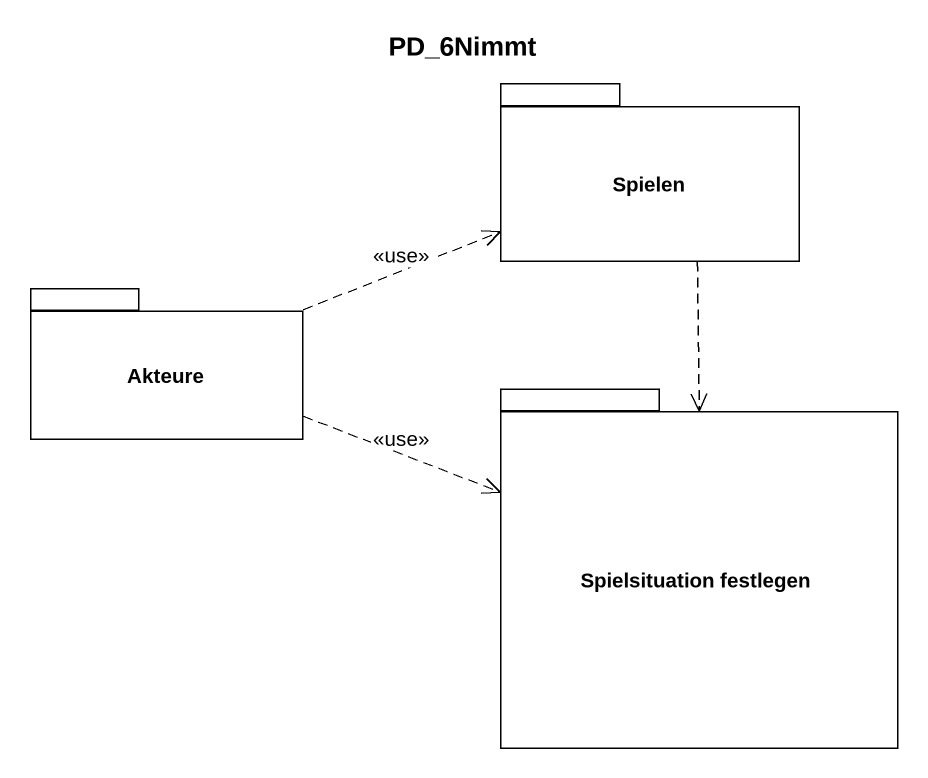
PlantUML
@startuml
title PD_6Nimmt
package Spielen {
}
package Akteure {
}
package "Spielsituation festlegen" as Spielsituation_festlegen {
}
Spielen ..> Spielsituation_festlegen
Akteure .right.> Spielen : <<use>>
Akteure .right.> Spielsituation_festlegen : <<use>>
@enduml
